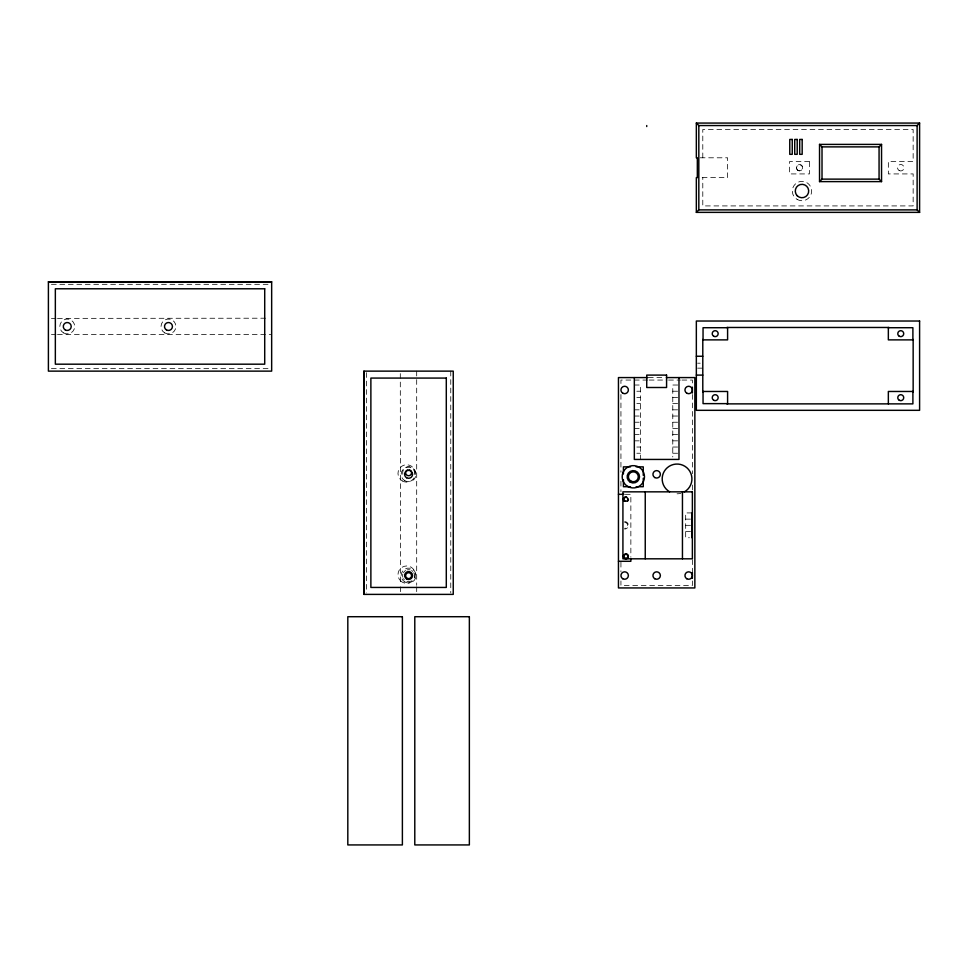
<?xml version="1.0" encoding="UTF-8"?>
<svg xmlns="http://www.w3.org/2000/svg" width="968" height="968" viewBox="0 0 968 968"><rect width="100%" height="100%" fill="white"/><g stroke="black" fill="none" stroke-linecap="round" stroke-linejoin="round"><path stroke-width="0.73" stroke-dasharray="4.84 3.63" d="M700.215 157.796L727.597 157.796L727.597 177.64L697.335 177.64M51.413 284.314L270.145 284.314M51.425 318.375L55.962 318.375M57.475 318.375L269.177 318.206M51.425 334.577L55.962 334.577M57.475 334.577L271.657 334.577M697.638 363.194L700.215 363.194M697.638 368.155L702.792 368.155M51.413 368.651L271.657 368.651M400.304 373.612L400.486 585.313M648.415 377.581L664.895 377.581M647.725 380.061L620.936 380.061L620.936 384.586M649.213 380.061L667.073 380.061M668.561 380.061L680.468 380.061M681.956 380.061L692.374 380.061L692.374 384.586M634.33 385.022L640.526 385.022L640.526 459.437M677.733 385.022L672.772 385.022L672.772 456.956M636.811 391.229L640.526 391.229M672.772 391.229L678.979 391.229M636.811 397.424L640.526 397.424M672.772 397.424L678.979 397.424M636.811 403.632L640.526 403.632M672.772 403.632L677.733 403.632M634.33 409.827L640.526 409.827M672.772 409.827L678.979 409.827M634.33 416.034L640.526 416.034M672.772 416.034L678.979 416.034M634.33 422.229L640.526 422.229M672.772 422.229L678.979 422.229M634.33 428.437L640.526 428.437M672.772 428.437L678.979 428.437M634.33 434.632L640.526 434.632M672.772 434.632L678.979 434.632M634.33 440.839L640.526 440.839M672.772 440.839L678.979 440.839M636.811 447.034L640.526 447.034M672.772 447.034L677.733 447.034M636.811 453.242L640.526 453.242M672.772 453.242L677.733 453.242M625.34 494.321L630.858 494.321L630.858 556.83M691.878 512.919L685.671 512.919L685.671 537.736L689.398 537.736M685.671 519.126L691.878 519.126M685.671 525.334L691.878 525.334M685.671 531.529L691.878 531.529M702.792 157.796L702.792 129.518L913.151 129.518L913.151 161.523L888.346 161.523L888.346 173.925L913.151 173.925L913.151 205.918L702.792 205.918L702.792 177.64M692.374 394.508L692.374 473.703M692.374 485.029L692.374 490.316M692.374 559.782L692.374 571.87M692.374 580.933L692.374 585.458L620.936 585.458L620.936 580.933M620.936 394.496L620.936 472.19M620.936 481.253L620.936 491.817M620.936 562.251L620.936 571.87M450.761 371.131L450.761 592.876M416.688 371.131L416.688 585.313M416.688 586.826L416.688 592.876M400.486 586.826L400.486 592.876M366.412 372.644L366.412 592.876M402.833 474.296A5.953 5.953 0 0 1 409.367 466.854A5.953 5.953 0 0 1 413.747 475.724M413.747 572.681A5.953 5.953 0 0 1 413.747 578.634M411.569 580.812A5.953 5.953 0 0 1 405.616 580.812M404.382 579.868A5.953 5.953 0 0 1 403.438 578.634M402.833 577.206A5.953 5.953 0 0 1 402.833 574.121M403.438 572.681A5.953 5.953 0 0 1 405.616 570.503M407.044 569.91A5.953 5.953 0 0 1 410.129 569.91M411.569 570.503A5.953 5.953 0 0 1 412.804 571.447M624.65 522.357A2.977 2.977 0 0 1 627.627 525.334A2.977 2.977 0 0 1 624.65 528.31M624.65 521.607A3.727 3.727 0 0 1 628.377 525.334A3.727 3.727 0 0 1 624.65 529.048M680.903 493.293A14.883 14.883 0 0 1 677.055 493.801M809.454 161.523L789.61 161.523L789.61 173.925L809.454 173.925L809.454 161.523M63.537 332.919A7.442 7.442 0 0 0 74.693 326.482A7.442 7.442 0 0 0 63.537 320.033A7.442 7.442 0 0 0 63.537 332.919M164.742 332.919A7.442 7.442 0 0 0 175.91 326.482A7.442 7.442 0 0 0 164.742 320.033A7.442 7.442 0 0 0 164.742 332.919M797.33 169.92A3.11 3.11 0 0 0 802.545 168.529A3.11 3.11 0 0 0 798.733 164.705A3.11 3.11 0 0 0 797.33 169.92A2.977 2.977 0 0 0 802.411 168.493A2.977 2.977 0 0 0 798.769 164.838A2.977 2.977 0 0 0 797.426 169.823M797.16 199.42A9.68 9.68 0 0 0 811.668 191.035A9.68 9.68 0 0 0 797.16 182.662A9.68 9.68 0 0 0 797.16 199.42M899.139 170.513A3.231 3.231 0 0 0 903.967 167.718A3.231 3.231 0 0 0 899.139 164.923A3.231 3.231 0 0 0 899.139 170.513M404.866 581.986A7.442 7.442 0 0 0 416.034 575.536A7.442 7.442 0 0 0 404.866 569.087A7.442 7.442 0 0 0 404.866 581.986M404.866 480.769A7.442 7.442 0 0 0 416.034 474.32A7.442 7.442 0 0 0 404.866 467.883A7.442 7.442 0 0 0 404.866 480.769M400.522 580.788A8.688 8.688 0 0 0 415.054 576.904A8.688 8.688 0 0 0 404.418 566.268A8.688 8.688 0 0 0 400.522 580.788M402.325 480.963A8.688 8.688 0 0 0 415.345 473.437A8.688 8.688 0 0 0 402.325 465.923A8.688 8.688 0 0 0 402.325 480.963"/><path stroke-width="1.45" d="M696.343 212.367L698.823 209.887L917.12 209.887L919.6 212.367L919.6 123.069L696.343 123.069L696.343 157.796L697.335 157.796L697.335 177.64L696.343 177.64L696.343 212.367L919.6 212.367M819.533 181.609L822.014 179.128L879.065 179.128L881.545 181.609L881.545 144.401L819.533 144.401L819.533 181.609L881.545 181.609M819.533 144.401L822.014 146.882L879.065 146.882L881.545 144.401M696.343 123.069L698.823 125.55L917.12 125.55L919.6 123.069M48.4 281.797L271.657 281.797L271.657 371.131L48.4 371.131L48.4 281.797L271.657 281.833M726.835 327.474L889.108 327.474M727.597 327.716L703.046 327.716L703.046 339.877M888.346 327.716L912.897 327.716L912.897 339.877M702.792 339.877L727.597 339.877L727.597 327.474M913.151 339.877L888.346 339.877L888.346 327.474M696.343 356.248L702.792 356.248M363.907 371.131L453.242 371.131L453.242 594.388L363.907 594.388L363.907 371.131L363.932 594.388M696.343 375.1L702.792 375.1M647.725 377.581L618.455 377.581L618.455 587.939L694.855 587.939L694.855 377.581L666.395 377.581M702.792 391.471L727.597 391.471L727.597 403.874M913.151 391.471L888.346 391.471L888.346 403.874M727.597 403.632L703.046 403.632L703.046 391.471M726.835 403.874L912.897 403.874L912.897 391.471M630.495 466.854L623.416 466.854L623.416 473.945M636.17 466.854L643.26 466.854L643.26 475.361M630.495 486.71L623.416 486.71L623.416 479.62M636.17 486.71L643.26 486.71L643.26 478.204M618.455 494.321L623.961 494.321M618.455 561.295L630.858 561.295L630.858 558.318M917.12 125.55L917.12 209.887M913.151 339.453L913.151 391.895M879.065 146.882L879.065 179.128M822.014 146.882L822.014 179.128M702.792 339.453L702.792 391.895M698.823 125.55L698.823 209.887M692.374 387.152L692.374 392.996M692.374 572.524L692.374 578.368M691.878 512.919L691.878 537.736M682.452 491.841L682.452 558.814M678.979 377.581L678.979 459.437L634.33 459.437L634.33 377.581M646.733 125.55L646.733 126.542M645.245 491.841L645.245 558.814M409.355 469.879A2.977 2.977 0 0 1 411.025 474.465A2.977 2.977 0 0 1 406.149 474.465A2.977 2.977 0 0 1 407.818 469.879M628.377 499.282A2.48 2.48 0 0 1 627.651 501.037M624.142 501.037A2.48 2.48 0 0 1 623.743 498.036M624.65 497.129A2.48 2.48 0 0 1 626.538 496.886M628.377 556.334A2.48 2.48 0 0 1 625.255 558.73A2.48 2.48 0 0 1 623.743 555.1M624.65 554.192A2.48 2.48 0 0 1 626.538 553.938M627.131 554.192A2.48 2.48 0 0 1 628.293 555.692M669.614 491.804A14.883 14.883 0 0 1 665.657 469.359A14.883 14.883 0 0 1 688.454 469.359A14.883 14.883 0 0 1 684.497 491.804M792.247 139.44L789.767 139.44L789.767 154.323L792.247 154.323L792.247 139.44M797.208 139.44L794.728 139.44L794.728 154.323L797.208 154.323L797.208 139.44M802.17 139.44L799.689 139.44L799.689 154.323L802.17 154.323L802.17 139.44M264.712 288.779L55.345 288.779L55.345 364.186L264.712 364.186L264.712 288.779M919.6 321.025L696.343 321.025L696.343 410.323L919.6 410.323L919.6 321.025M666.577 375.1L646.733 375.1L646.733 387.502L666.577 387.502L666.577 375.1M446.296 378.077L370.877 378.077L370.877 587.443L446.296 587.443L446.296 378.077M692.374 491.841L622.92 491.841L622.92 558.814L692.374 558.814L692.374 491.841M402.385 616.713L347.814 616.713L347.814 844.931L402.385 844.931L402.385 616.713M469.359 616.713L414.788 616.713L414.788 844.931L469.359 844.931L469.359 616.713M65.267 329.919A3.969 3.969 0 0 0 71.221 326.482A3.969 3.969 0 0 0 65.267 323.046A3.969 3.969 0 0 0 65.267 329.919M166.472 329.919A3.969 3.969 0 0 0 172.437 326.482A3.969 3.969 0 0 0 166.472 323.046A3.969 3.969 0 0 0 166.472 329.919M797.257 195.778A6.703 6.703 0 0 0 808.462 192.765A6.703 6.703 0 0 0 800.258 184.561A6.703 6.703 0 0 0 797.257 195.778M713.706 336.247A2.977 2.977 0 0 0 718.171 333.67A2.977 2.977 0 0 0 713.706 331.092A2.977 2.977 0 0 0 713.706 336.247M899.26 400.256A2.977 2.977 0 0 0 903.725 397.679A2.977 2.977 0 0 0 899.26 395.101A2.977 2.977 0 0 0 899.26 400.256M713.706 400.256A2.977 2.977 0 0 0 718.171 397.679A2.977 2.977 0 0 0 713.706 395.101A2.977 2.977 0 0 0 713.706 400.256M899.26 336.247A2.977 2.977 0 0 0 903.725 333.67A2.977 2.977 0 0 0 899.26 331.092A2.977 2.977 0 0 0 899.26 336.247M406.608 578.973A3.969 3.969 0 0 0 412.562 575.536A3.969 3.969 0 0 0 406.608 572.1A3.969 3.969 0 0 0 406.608 578.973M406.608 477.769A3.969 3.969 0 0 0 412.562 474.32A3.969 3.969 0 0 0 406.608 470.884A3.969 3.969 0 0 0 406.608 477.769M406.487 577.763A2.977 2.977 0 0 0 411.461 576.432A2.977 2.977 0 0 0 407.818 572.79A2.977 2.977 0 0 0 406.487 577.763M624.904 501A1.984 1.984 0 0 0 627.881 499.282A1.984 1.984 0 0 0 624.904 497.564A1.984 1.984 0 0 0 624.904 501M624.493 557.737A1.984 1.984 0 0 0 627.808 556.854A1.984 1.984 0 0 0 625.376 554.422A1.984 1.984 0 0 0 624.493 557.737M627.748 486.444A11.168 11.168 0 0 0 644.494 476.788A11.168 11.168 0 0 0 627.748 467.12A11.168 11.168 0 0 0 627.748 486.444M630.229 482.149A6.207 6.207 0 0 0 639.533 476.788A6.207 6.207 0 0 0 630.229 471.416A6.207 6.207 0 0 0 630.229 482.149M630.858 481.084A4.961 4.961 0 0 0 638.299 476.788A4.961 4.961 0 0 0 630.858 472.481A4.961 4.961 0 0 0 630.858 481.084M622.787 393.202A3.727 3.727 0 0 0 628.377 389.983A3.727 3.727 0 0 0 622.787 386.764A3.727 3.727 0 0 0 622.787 393.202M622.787 578.755A3.727 3.727 0 0 0 628.377 575.536A3.727 3.727 0 0 0 622.787 572.318A3.727 3.727 0 0 0 622.787 578.755M686.796 393.202A3.727 3.727 0 0 0 692.374 389.983A3.727 3.727 0 0 0 686.796 386.764A3.727 3.727 0 0 0 686.796 393.202M686.796 578.755A3.727 3.727 0 0 0 692.374 575.536A3.727 3.727 0 0 0 686.796 572.318A3.727 3.727 0 0 0 686.796 578.755M654.791 578.755A3.727 3.727 0 0 0 660.37 575.536A3.727 3.727 0 0 0 654.791 572.318A3.727 3.727 0 0 0 654.791 578.755M654.791 477.551A3.727 3.727 0 0 0 660.37 474.32A3.727 3.727 0 0 0 654.791 471.101A3.727 3.727 0 0 0 654.791 477.551"/></g></svg>
